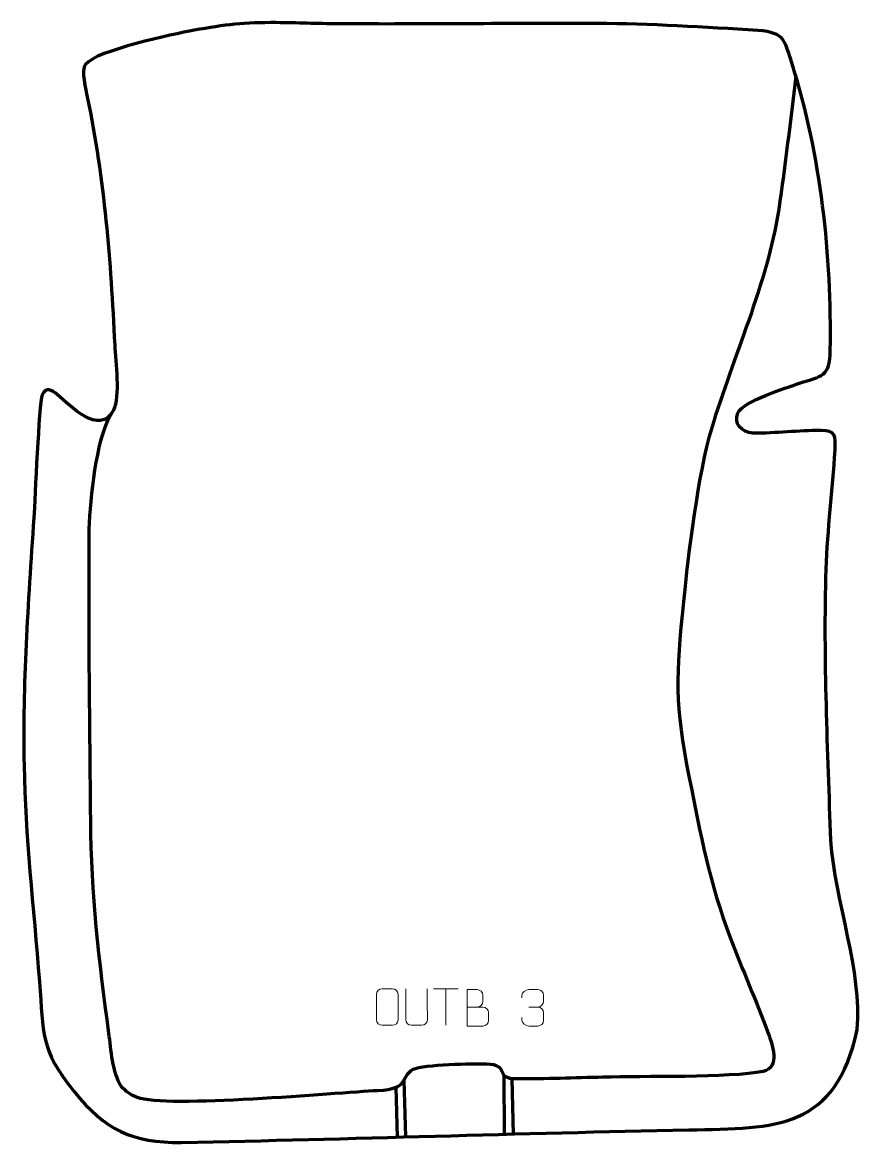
# Model space of a CAD drawing. Header units: millimetres. Extents: x -711 to -136, y 175 to 942.
import ezdxf

# ---------------------------------------------------------------- set-up
doc = ezdxf.new("R2010")
doc.units = ezdxf.units.MM
doc.header["$MEASUREMENT"] = 0
doc.layers.add('layer 2', color=7, linetype='Continuous')
doc.layers.add('layer 3', color=7, linetype='Continuous')

msp = doc.modelspace()

# ---------------------------------------------------------------- linework, layer by layer
at = {"layer": 'layer 2', "color": 142, "lineweight": 158}
msp.add_open_spline([(-181.52, 904.8304), (-185.4397, 874.6302), (-188.8562, 843.9699), (-193.3276, 813.8932), (-193.3276, 813.8932), (-201.7172, 761.4798), (-224.3982, 713.5507), (-239.4401, 663.7022), (-239.4401, 663.7022), (-248.4799, 633.7449), (-255.3705, 577.3536), (-258.5566, 545.3295), (-258.5566, 545.3295), (-263.5946, 494.861), (-264.7457, 475.4712), (-254.5639, 424.8663), (-254.5639, 424.8663), (-246.7272, 385.8165), (-240.7658, 353.2609), (-226.5381, 315.5765), (-226.5381, 315.5765), (-218.2911, 293.8142), (-208.7291, 272.3052), (-200.7025, 250.5971), (-200.7025, 250.5971), (-197.9477, 243.1468), (-191.8941, 226.3792), (-203.9582, 224.0219), (-203.9582, 224.0219), (-227.1587, 219.4885), (-287.0045, 220.9789), (-313.4032, 220.0521), (-313.4032, 220.0521), (-333.1209, 219.6443), (-352.9285, 218.818), (-372.6419, 218.8753), (-372.6419, 218.8753), (-388.2694, 218.9207), (-376.427, 228.5056), (-393.3893, 229.044), (-393.3893, 229.044), (-402.258, 229.3256), (-436.0756, 228.7163), (-443.6746, 225.2769), (-443.6746, 225.2769), (-453.2234, 219.8185), (-445.6545, 211.9057), (-467.6924, 210.8228), (-467.6924, 210.8228), (-496.0888, 209.4277), (-612.8568, 198.5583), (-632.2842, 206.1802), (-632.2842, 206.1802), (-637.0359, 208.0445), (-640.018, 210.2644), (-643.4377, 214.0077), (-643.4377, 214.0077), (-649.1546, 223.0582), (-650.4671, 239.3622), (-651.7487, 250.0266), (-651.7487, 250.0266), (-658.6213, 301.1261), (-663.7768, 344.0685), (-664.2062, 396.4273), (-664.2062, 396.4273), (-664.8757, 461.3595), (-665.6907, 526.2775), (-665.2839, 591.2154), (-665.2839, 591.2154), (-665.1415, 611.1142), (-661.0461, 649.5552), (-653.2051, 667.9315), (-653.2051, 667.9315), (-652.3432, 669.8019), (-651.4322, 671.6522), (-650.5271, 673.502)], degree=3, knots=[0, 0, 0, 0, 0.05, 0.05, 0.05, 0.05, 0.1, 0.1, 0.1, 0.1, 0.15, 0.15, 0.15, 0.15, 0.2, 0.2, 0.2, 0.2, 0.25, 0.25, 0.25, 0.25, 0.3, 0.3, 0.3, 0.3, 0.35, 0.35, 0.35, 0.35, 0.4, 0.4, 0.4, 0.4, 0.45, 0.45, 0.45, 0.45, 0.5, 0.5, 0.5, 0.5, 0.55, 0.55, 0.55, 0.55, 0.6, 0.6, 0.6, 0.6, 0.65, 0.65, 0.65, 0.65, 0.7, 0.7, 0.7, 0.7, 0.75, 0.75, 0.75, 0.75, 0.8, 0.8, 0.8, 0.8, 0.85, 0.85, 0.85, 0.85, 0.9, 0.9, 0.9, 0.9, 1, 1, 1, 1], dxfattribs=at)
for points in [[(-449.913, 218.1323), (-449.913, 218.1323), (-448.85, 179.2268), (-448.85, 179.2268)], [(-381.3664, 221.6293), (-381.3664, 221.6293), (-381.2852, 181.0603), (-381.2852, 181.0603)], [(-376.0614, 219.0816), (-376.0614, 219.0816), (-375.0628, 181.225), (-375.0628, 181.225)], [(-455.335, 213.0379), (-455.335, 213.0379), (-454.4085, 179.075), (-454.4085, 179.075)]]:
    msp.add_open_spline(points, degree=3, dxfattribs=at)
at = {"layer": 'layer 3', "color": 242, "lineweight": 158}
msp.add_open_spline([(-495.022, 940.8495), (-435.9768, 940.4637), (-376.9376, 941.2995), (-317.8926, 941.1076), (-317.8926, 941.1076), (-281.6601, 940.8087), (-243.8004, 938.6856), (-207.6026, 936.2667), (-207.6026, 936.2667), (-188.5153, 934.9913), (-189.2144, 928.9212), (-184.0036, 912.8565), (-184.0036, 912.8565), (-164.4865, 851.8542), (-156.864, 781.3992), (-158.0552, 717.4569), (-158.0552, 717.4569), (-158.3987, 699.0223), (-163.7303, 700.1632), (-179.2147, 694.88), (-179.2147, 694.88), (-188.3328, 691.6298), (-217.5493, 682.8284), (-221.2845, 674.4952), (-221.2845, 674.4952), (-224.5031, 667.3144), (-218.5281, 661.2408), (-210.9565, 660.7298), (-210.9565, 660.7298), (-195.3605, 660.6645), (-179.7458, 662.6534), (-164.3191, 662.6192), (-164.3191, 662.6192), (-154.3642, 662.5971), (-154.3514, 659.0048), (-154.7463, 649.3185), (-154.7463, 649.3185), (-156.5156, 621.8658), (-159.7452, 595.2771), (-160.8984, 567.6128), (-160.8984, 567.6128), (-162.6816, 506.0782), (-159.7103, 443.6173), (-157.6579, 382.0577), (-157.6579, 382.0577), (-154.7304, 341.1915), (-135.91, 291.6015), (-139.61, 252.7883), (-139.61, 252.7883), (-154.3119, 184.3198), (-194.7794, 185.1003), (-254.9614, 184.0175), (-254.9614, 184.0175), (-370.6778, 181.8307), (-486.3443, 177.7789), (-602.051, 175.418), (-602.051, 175.418), (-636.0731, 175.3512), (-654.12, 183.7093), (-675.6738, 210.3672), (-675.6738, 210.3672), (-699.2804, 240.0089), (-696.4055, 249.1132), (-699.3192, 285.4188), (-699.3192, 285.4188), (-703.4751, 337.2014), (-708.9256, 385.3486), (-709.8888, 433.3085), (-709.8888, 433.3085), (-710.9951, 488.3891), (-707.1158, 543.2138), (-703.2122, 602.9798), (-703.2122, 602.9798), (-702.3667, 615.9263), (-699.8037, 679.9618), (-697.3895, 687.071), (-697.3895, 687.071), (-694.7931, 692.7587), (-691.091, 690.4103), (-687.1225, 687.2138), (-687.1225, 687.2138), (-678.0257, 679.5136), (-658.3714, 658.2942), (-648.6244, 676.4055), (-648.6244, 676.4055), (-644.0857, 686.0931), (-647.2446, 709.427), (-647.8162, 721.0446), (-647.8162, 721.0446), (-650.5483, 779.0467), (-654.8384, 833.8167), (-666.6151, 890.8225), (-666.6151, 890.8225), (-667.5979, 895.5799), (-671.0016, 909.1745), (-667.8079, 913.1443), (-667.8079, 913.1443), (-660.0717, 922.7605), (-607.678, 933.7773), (-593.4824, 936.4237), (-593.4824, 936.4237), (-572.1655, 940.3438), (-559.0153, 941.8398), (-537.2757, 941.6754), (-537.2757, 941.6754), (-523.1885, 941.5688), (-509.1125, 940.9757), (-495.022, 940.8495)], degree=3, knots=[0, 0, 0, 0, 0.03571429, 0.03571429, 0.03571429, 0.03571429, 0.07142857, 0.07142857, 0.07142857, 0.07142857, 0.10714286, 0.10714286, 0.10714286, 0.10714286, 0.14285714, 0.14285714, 0.14285714, 0.14285714, 0.17857143, 0.17857143, 0.17857143, 0.17857143, 0.21428571, 0.21428571, 0.21428571, 0.21428571, 0.25, 0.25, 0.25, 0.25, 0.28571429, 0.28571429, 0.28571429, 0.28571429, 0.32142857, 0.32142857, 0.32142857, 0.32142857, 0.35714286, 0.35714286, 0.35714286, 0.35714286, 0.39285714, 0.39285714, 0.39285714, 0.39285714, 0.42857143, 0.42857143, 0.42857143, 0.42857143, 0.46428571, 0.46428571, 0.46428571, 0.46428571, 0.5, 0.5, 0.5, 0.5, 0.53571429, 0.53571429, 0.53571429, 0.53571429, 0.57142857, 0.57142857, 0.57142857, 0.57142857, 0.60714286, 0.60714286, 0.60714286, 0.60714286, 0.64285714, 0.64285714, 0.64285714, 0.64285714, 0.67857143, 0.67857143, 0.67857143, 0.67857143, 0.71428571, 0.71428571, 0.71428571, 0.71428571, 0.75, 0.75, 0.75, 0.75, 0.78571429, 0.78571429, 0.78571429, 0.78571429, 0.82142857, 0.82142857, 0.82142857, 0.82142857, 0.85714286, 0.85714286, 0.85714286, 0.85714286, 0.89285714, 0.89285714, 0.89285714, 0.89285714, 0.92857143, 0.92857143, 0.92857143, 0.92857143, 1, 1, 1, 1], dxfattribs=at)
at = {"layer": 'layer 3', "color": 250, "lineweight": 9}
for points, knots in [([(-464.7508, 280.5695), (-462.4251, 280.5695), (-460.099, 280.5695), (-457.7729, 280.5695), (-457.7729, 280.5695), (-455.8263, 280.6051), (-453.8349, 279.1135), (-453.8082, 276.6759), (-453.8082, 276.6759), (-453.8086, 270.929), (-453.8086, 265.1817), (-453.8082, 259.434), (-453.8082, 259.434), (-453.948, 257.1106), (-455.6252, 255.631), (-457.7729, 255.6202), (-457.7729, 255.6202), (-460.1048, 255.6206), (-462.4367, 255.6206), (-464.7682, 255.6202), (-464.7682, 255.6202), (-466.6932, 255.5148), (-468.6653, 257.3993), (-468.6541, 259.4166), (-468.6541, 259.4166), (-468.6538, 265.1867), (-468.6538, 270.9564), (-468.6541, 276.7257), (-468.6541, 276.7257), (-468.6499, 278.8638), (-466.9032, 280.583), (-464.7508, 280.5695)], [0, 0, 0, 0, 0.11111111, 0.11111111, 0.11111111, 0.11111111, 0.22222222, 0.22222222, 0.22222222, 0.22222222, 0.33333333, 0.33333333, 0.33333333, 0.33333333, 0.44444444, 0.44444444, 0.44444444, 0.44444444, 0.55555556, 0.55555556, 0.55555556, 0.55555556, 0.66666667, 0.66666667, 0.66666667, 0.66666667, 0.77777778, 0.77777778, 0.77777778, 0.77777778, 1, 1, 1, 1]), ([(-433.904, 280.574), (-433.9044, 275.0345), (-433.8086, 264.8327), (-433.8082, 259.2923), (-433.8082, 259.2923), (-433.948, 257.0528), (-435.6252, 255.6266), (-437.7729, 255.6161), (-437.7729, 255.6161), (-440.1048, 255.6165), (-442.4367, 255.6165), (-444.7682, 255.6161), (-444.7682, 255.6161), (-446.6932, 255.5146), (-448.6653, 257.3311), (-448.6541, 259.2756), (-448.6541, 259.2756), (-448.6538, 264.8375), (-448.5584, 275.0129), (-448.5588, 280.574)], [0, 0, 0, 0, 0.16666667, 0.16666667, 0.16666667, 0.16666667, 0.33333333, 0.33333333, 0.33333333, 0.33333333, 0.5, 0.5, 0.5, 0.5, 0.66666667, 0.66666667, 0.66666667, 0.66666667, 1, 1, 1, 1]), ([(-406.6637, 268.0927), (-403.0251, 268.0931), (-399.438, 268.0931), (-395.7986, 268.0927), (-395.7986, 268.0927), (-393.8232, 268.0754), (-391.8996, 266.3393), (-391.8996, 264.2897), (-391.8996, 264.2897), (-391.9, 263.1611), (-391.9, 260.1117), (-391.8996, 258.9828), (-391.8996, 258.9828), (-391.882, 257.1249), (-393.4241, 255.111), (-395.7456, 255.1279), (-395.7456, 255.1279), (-399.3854, 255.1283), (-403.0248, 255.1283), (-406.6637, 255.1279), (-406.6637, 255.1279), (-406.6637, 263.4462), (-406.6637, 271.764), (-406.6637, 280.0815), (-406.6637, 280.0815), (-404.29, 280.0815), (-401.9159, 280.0815), (-399.5417, 280.0815), (-399.5417, 280.0815), (-397.8609, 280.0991), (-395.7641, 278.1886), (-395.7464, 276.2262), (-395.7464, 276.2262), (-395.7468, 274.1601), (-395.7468, 274.0141), (-395.7464, 271.9476), (-395.7464, 271.9476), (-395.7291, 269.8815), (-397.5836, 268.0754), (-399.5936, 268.0927)], [0, 0, 0, 0, 0.09090909, 0.09090909, 0.09090909, 0.09090909, 0.18181818, 0.18181818, 0.18181818, 0.18181818, 0.27272727, 0.27272727, 0.27272727, 0.27272727, 0.36363636, 0.36363636, 0.36363636, 0.36363636, 0.45454545, 0.45454545, 0.45454545, 0.45454545, 0.54545455, 0.54545455, 0.54545455, 0.54545455, 0.63636364, 0.63636364, 0.63636364, 0.63636364, 0.72727273, 0.72727273, 0.72727273, 0.72727273, 0.81818182, 0.81818182, 0.81818182, 0.81818182, 1, 1, 1, 1]), ([(-369.0391, 274.3382), (-369.0391, 274.3382), (-369.0391, 276.1954), (-369.0391, 276.1954), (-369.0391, 276.1954), (-369.0534, 277.9373), (-366.3889, 280.0554), (-364.3298, 280.0327), (-364.3298, 280.0327), (-362.2657, 280.0327), (-360.2017, 280.0327), (-358.138, 280.0327), (-358.138, 280.0327), (-355.9435, 280.0415), (-354.3452, 278.1947), (-354.3008, 276.2826), (-354.3008, 276.2826), (-354.3012, 274.8475), (-354.3012, 273.4124), (-354.3008, 271.9769), (-354.3008, 271.9769), (-354.3494, 270.3234), (-355.952, 268.0934), (-358.1503, 268.1034), (-358.1503, 268.1034), (-355.9466, 268.0922), (-354.3386, 266.289), (-354.2846, 264.2295), (-354.2846, 264.2295), (-354.285, 262.4448), (-354.285, 260.6601), (-354.2846, 258.875), (-354.2846, 258.875), (-354.2745, 256.8136), (-356.3294, 255.0505), (-358.1503, 255.0586), (-358.1503, 255.0586), (-360.2156, 255.0589), (-362.2808, 255.0589), (-364.3464, 255.0586), (-364.3464, 255.0586), (-366.515, 255.0701), (-369.046, 257.4703), (-369.0646, 258.9321), (-369.0646, 258.9321), (-369.0646, 258.9321), (-369.0646, 260.8407), (-369.0646, 260.8407)], [0, 0, 0, 0, 0.07692308, 0.07692308, 0.07692308, 0.07692308, 0.15384615, 0.15384615, 0.15384615, 0.15384615, 0.23076923, 0.23076923, 0.23076923, 0.23076923, 0.30769231, 0.30769231, 0.30769231, 0.30769231, 0.38461538, 0.38461538, 0.38461538, 0.38461538, 0.46153846, 0.46153846, 0.46153846, 0.46153846, 0.53846154, 0.53846154, 0.53846154, 0.53846154, 0.61538462, 0.61538462, 0.61538462, 0.61538462, 0.69230769, 0.69230769, 0.69230769, 0.69230769, 0.76923077, 0.76923077, 0.76923077, 0.76923077, 0.84615385, 0.84615385, 0.84615385, 0.84615385, 1, 1, 1, 1])]:
    msp.add_open_spline(points, degree=3, knots=knots, dxfattribs=at)
for points in [[(-429.7248, 280.5463), (-429.7248, 280.5463), (-412.7376, 280.5463), (-412.7376, 280.5463)], [(-421.231, 255.6163), (-421.231, 255.6163), (-421.231, 280.5698), (-421.231, 280.5698)], [(-364.3294, 268.093), (-364.3294, 268.093), (-358.133, 268.093), (-358.133, 268.093)]]:
    msp.add_open_spline(points, degree=3, dxfattribs=at)

doc.saveas('drawing.dxf')
